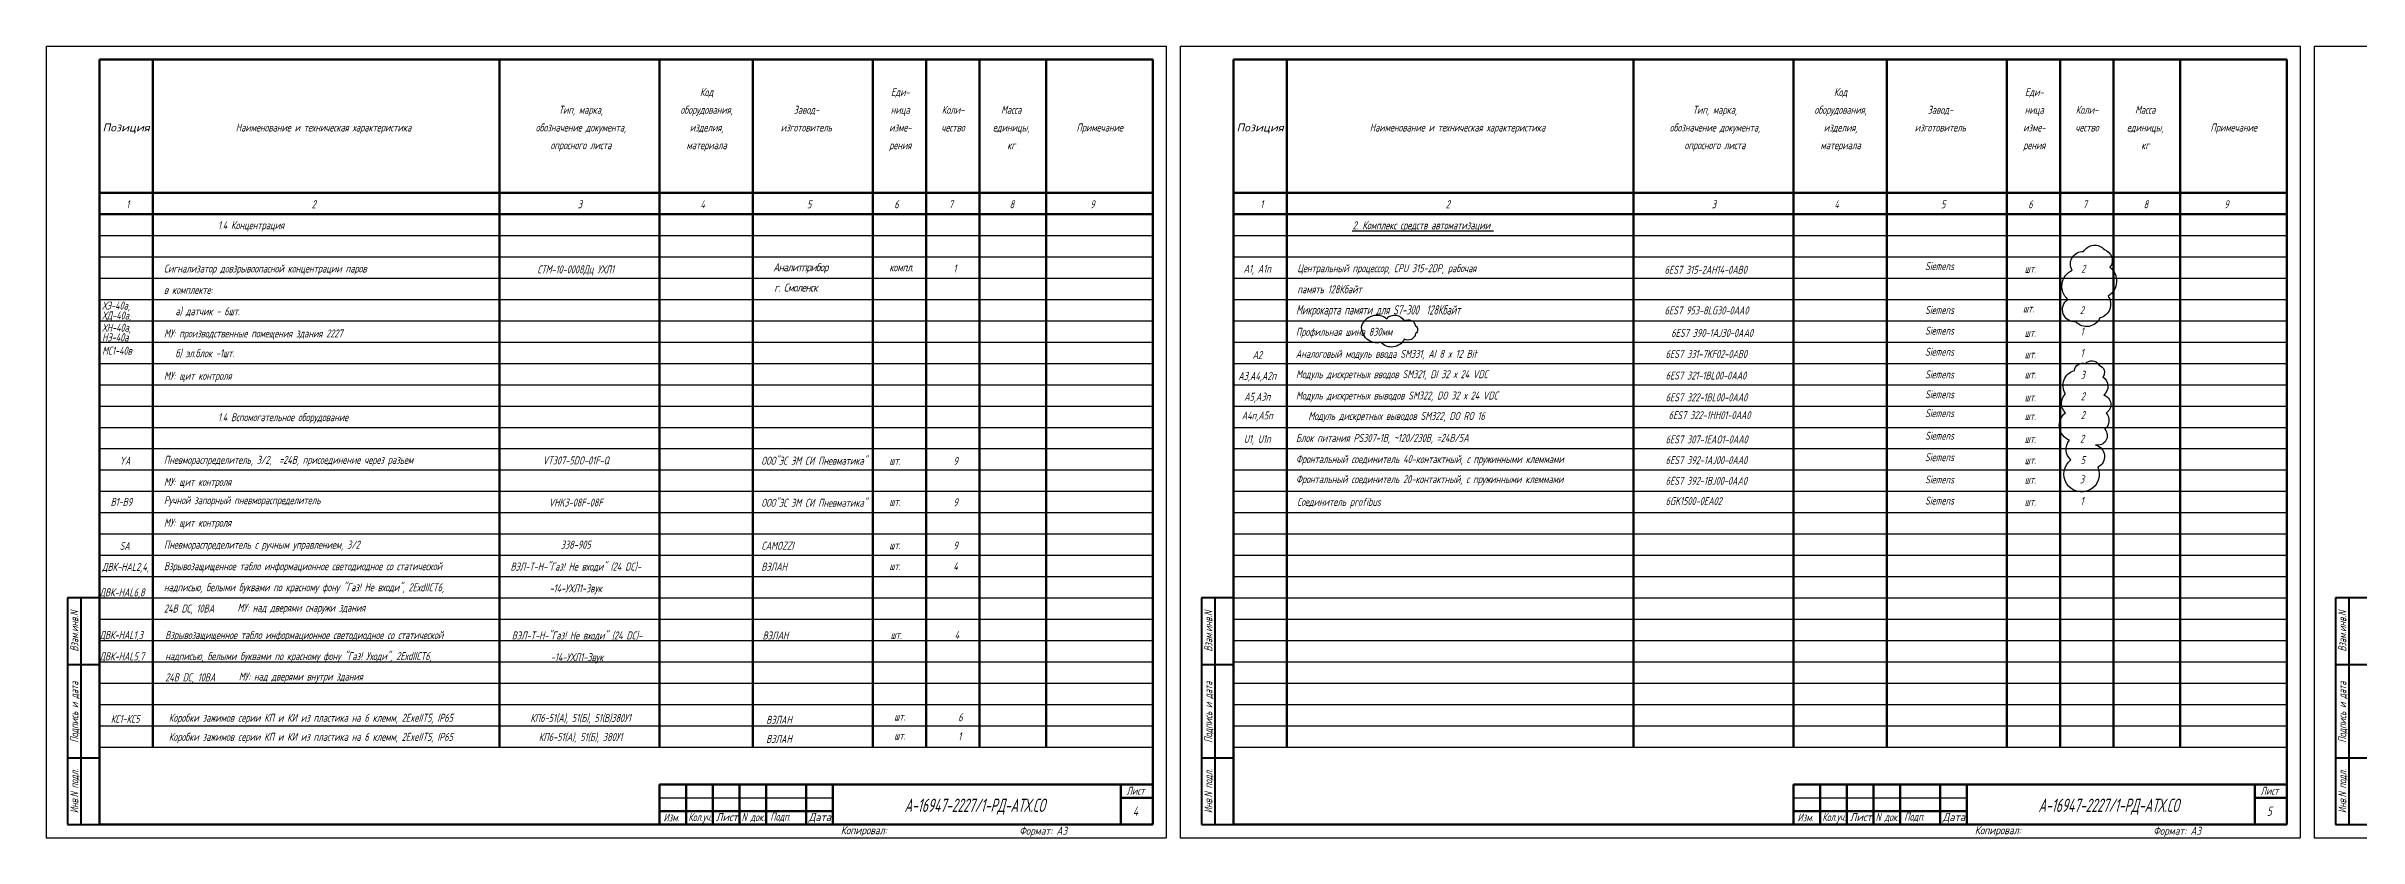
# Model space of a CAD drawing. Header units: millimetres. Extents: x -338 to 6826, y -8218 to 3153.
# Drawn here: x 3339 to 4206, y 2462 to 2759 of the extents above; entities that cross this region are included whole.
import ezdxf
from ezdxf.enums import TextEntityAlignment as Align

# ---------------------------------------------------------------- set-up
doc = ezdxf.new("R2010")
doc.units = ezdxf.units.MM
doc.layers.get('Defpoints').update_dxf_attribs({"color": 251})
for name, color, linetype, lineweight in [('Обводка', 6, 'Continuous', 25), ('Рамка тонкая', 5, 'Continuous', 25), ('Текст_КИП', 2, 'Continuous', 25)]:
    doc.layers.add(name, color=color, linetype=linetype, lineweight=lineweight)
doc.layers.add('Текст.', color=51, linetype='Continuous')
doc.styles.add('eskd.shx', font='eskd.shx', dxfattribs={"width": 0.8})
doc.styles.add('Simplex', font='simplex.shx', dxfattribs={"width": 0.7, "oblique": 15})

msp = doc.modelspace()

# ---------------------------------------------------------------- linework, layer by layer
at = {"lineweight": 60}
for p, q in [((3358.55, 2466.98), (3358.55, 2753.98)), ((3358.55, 2753.98), (3753.55, 2753.98)), ((3378.55, 2753.98), (3378.55, 2495.98)), ((3508.55, 2753.98), (3508.55, 2495.98)), ((3568.55, 2753.98), (3568.55, 2495.98)), ((3603.55, 2753.98), (3603.55, 2495.98)), ((3648.55, 2753.98), (3648.55, 2495.98)), ((3668.55, 2753.98), (3668.55, 2495.98)), ((3688.55, 2753.98), (3688.55, 2495.98)), ((3713.55, 2753.98), (3713.55, 2495.98)), ((3753.55, 2753.98), (3753.55, 2466.98)), ((3783.77, 2466.98), (3783.77, 2753.98)), ((3783.77, 2753.98), (4178.77, 2753.98)), ((3803.77, 2753.98), (3803.77, 2495.98)), ((3933.77, 2753.98), (3933.77, 2495.98)), ((3993.77, 2753.98), (3993.77, 2495.98)), ((4028.77, 2753.98), (4028.77, 2495.98)), ((4073.77, 2753.98), (4073.77, 2495.98)), ((4093.77, 2753.98), (4093.77, 2495.98)), ((4113.77, 2753.98), (4113.77, 2495.98)), ((4138.77, 2753.98), (4138.77, 2495.98)), ((4178.77, 2753.98), (4178.77, 2466.98)), ((3358.55, 2703.98), (3753.55, 2703.98)), ((3783.77, 2703.98), (4178.77, 2703.98)), ((3358.55, 2695.98), (3753.55, 2695.98)), ((3783.77, 2695.98), (4178.77, 2695.98)), ((3753.55, 2466.98), (3358.55, 2466.98)), ((4178.77, 2466.98), (3783.77, 2466.98))]:
    msp.add_line(p, q, dxfattribs=at)
at = {"color": 7, "lineweight": 40}
for p, q in [((3346.56, 2551.98), (3346.56, 2466.98)), ((3358.56, 2551.98), (3346.56, 2551.98)), ((3351.56, 2551.98), (3351.56, 2466.98)), ((3771.78, 2551.98), (3771.78, 2466.98)), ((3783.78, 2551.98), (3771.78, 2551.98)), ((3776.78, 2551.98), (3776.78, 2466.98)), ((4197, 2551.98), (4197, 2466.98)), ((4209, 2551.98), (4197, 2551.98)), ((4202, 2551.98), (4202, 2466.98)), ((3346.56, 2526.98), (3358.56, 2526.98)), ((3771.78, 2526.98), (3783.78, 2526.98)), ((4197, 2526.98), (4209, 2526.98)), ((3346.56, 2491.98), (3358.56, 2491.98)), ((3771.78, 2491.98), (3783.78, 2491.98)), ((4197, 2491.98), (4209, 2491.98)), ((3346.56, 2466.98), (3358.56, 2466.98)), ((3771.78, 2466.98), (3783.78, 2466.98)), ((4197, 2466.98), (4209, 2466.98))]:
    msp.add_line(p, q, dxfattribs=at)
at = {"lineweight": 50}
for p, q in [((3753.55, 2481.98), (3568.55, 2481.98)), ((3568.55, 2481.98), (3568.55, 2466.98)), ((3578.55, 2466.98), (3578.55, 2481.98)), ((3588.55, 2466.98), (3588.55, 2481.98)), ((3598.55, 2466.98), (3598.55, 2481.98)), ((3608.55, 2466.98), (3608.55, 2481.98)), ((3623.55, 2466.98), (3623.55, 2481.98)), ((3633.55, 2466.98), (3633.55, 2481.98)), ((3741.55, 2466.98), (3741.55, 2481.98)), ((4178.77, 2481.98), (3993.77, 2481.98)), ((3993.77, 2481.98), (3993.77, 2466.98)), ((4003.77, 2466.98), (4003.77, 2481.98)), ((4013.77, 2466.98), (4013.77, 2481.98)), ((4023.77, 2466.98), (4023.77, 2481.98)), ((4033.77, 2466.98), (4033.77, 2481.98)), ((4048.77, 2466.98), (4048.77, 2481.98)), ((4058.77, 2466.98), (4058.77, 2481.98)), ((4166.77, 2466.98), (4166.77, 2481.98)), ((3568.55, 2471.98), (3633.55, 2471.98)), ((3741.55, 2476.98), (3753.55, 2476.98)), ((3993.77, 2471.98), (4058.77, 2471.98)), ((4166.77, 2476.98), (4178.77, 2476.98))]:
    msp.add_line(p, q, dxfattribs=at)
at = {"lineweight": -3}
for p, q in [((3568.55, 2476.98), (3633.55, 2476.98)), ((3993.77, 2476.98), (4058.77, 2476.98))]:
    msp.add_line(p, q, dxfattribs=at)
at = {"layer": 'Defpoints', "color": 1}
for points in [[(4098.27, 2674.9, -0.598647), (4102.51, 2681.96, -0.520567), (4110.28, 2682.67, -0.520567), (4112.4, 2676.08, -0.520567), (4111.69, 2665.26, -0.520567), (4108.63, 2657.02, -0.539338), (4099.65, 2655.58, -0.780972), (4096.63, 2663.98, -0.552678)], [(4099.15, 2637.3, -0.520567), (4103.08, 2639.86, -0.520567), (4108.37, 2639.26, -0.520567), (4109.73, 2634.88, -0.520567), (4110.03, 2628.08, -0.651972), (4110.94, 2621.36, -0.426062), (4110.49, 2615.25, -0.717968), (4107.01, 2609.35, -0.688849), (4107.87, 2601.02, -2.057699), (4097.77, 2603.76, -0.411649), (4097.2, 2611.14, -0.588185), (4095.75, 2621.45, -0.423871), (4095.75, 2628.58, -0.520567)]]:
    msp.add_lwpolyline(points, format="xyb", close=True, dxfattribs=at)
at = {"layer": 'Defpoints', "color": 1, "lineweight": 30}
msp.add_lwpolyline([(3831.82, 2654.09, -0.520567), (3841.18, 2656.75, -0.520567), (3847.78, 2655.92, -0.520567), (3852.01, 2654.09, -0.520567), (3852.01, 2651.15, -0.520567), (3847.78, 2649.04, -0.520567), (3838.98, 2647.85, -0.520567)], format="xyb", close=True, dxfattribs=at)
at = {"layer": 'Обводка', "color": 155}
for p, q in [((3358.55, 2687.98), (3753.55, 2687.98)), ((3358.55, 2679.98), (3753.55, 2679.98)), ((3783.77, 2687.98), (4178.77, 2687.98)), ((3783.77, 2679.98), (4178.77, 2679.98)), ((3358.55, 2671.98), (3753.55, 2671.98)), ((3783.77, 2671.98), (4178.77, 2671.98)), ((3358.55, 2663.98), (3753.55, 2663.98)), ((3783.77, 2663.98), (4178.77, 2663.98)), ((3358.55, 2655.98), (3753.55, 2655.98)), ((3783.77, 2655.98), (4178.77, 2655.98)), ((3358.55, 2647.98), (3753.55, 2647.98)), ((3783.77, 2647.98), (4178.77, 2647.98)), ((3358.55, 2639.98), (3753.55, 2639.98)), ((3783.77, 2639.98), (4178.77, 2639.98)), ((3358.55, 2631.98), (3753.55, 2631.98)), ((3783.77, 2631.98), (4178.77, 2631.98)), ((3358.55, 2623.98), (3753.55, 2623.98)), ((3783.77, 2623.98), (4178.77, 2623.98)), ((3358.55, 2615.98), (3753.55, 2615.98)), ((3783.77, 2615.98), (4178.77, 2615.98)), ((3358.55, 2607.98), (3753.55, 2607.98)), ((3783.77, 2607.98), (4178.77, 2607.98)), ((3358.55, 2599.98), (3753.55, 2599.98)), ((3783.77, 2599.98), (4178.77, 2599.98)), ((3358.55, 2591.98), (3753.55, 2591.98)), ((3783.77, 2591.98), (4178.77, 2591.98)), ((3358.55, 2583.98), (3753.55, 2583.98)), ((3358.55, 2575.98), (3753.55, 2575.98)), ((3783.77, 2583.98), (4178.77, 2583.98)), ((3783.77, 2575.98), (4178.77, 2575.98)), ((3358.55, 2567.98), (3753.55, 2567.98)), ((3783.77, 2567.98), (4178.77, 2567.98)), ((3358.55, 2559.98), (3753.55, 2559.98)), ((3783.77, 2559.98), (4178.77, 2559.98)), ((3358.55, 2551.98), (3753.55, 2551.98)), ((3783.77, 2551.98), (4178.77, 2551.98)), ((3358.55, 2543.98), (3753.55, 2543.98)), ((3783.77, 2543.98), (4178.77, 2543.98)), ((3358.55, 2535.98), (3753.55, 2535.98)), ((3783.77, 2535.98), (4178.77, 2535.98)), ((3358.55, 2527.98), (3753.55, 2527.98)), ((3783.77, 2527.98), (4178.77, 2527.98)), ((3358.55, 2519.98), (3753.55, 2519.98)), ((3783.77, 2519.98), (4178.77, 2519.98)), ((3358.55, 2511.98), (3753.55, 2511.98)), ((3783.77, 2511.98), (4178.77, 2511.98)), ((3358.55, 2503.98), (3753.55, 2503.98)), ((3783.77, 2503.98), (4178.77, 2503.98)), ((3358.55, 2495.98), (3753.55, 2495.98)), ((3358.55, 2495.98), (3753.55, 2495.98)), ((3783.77, 2495.98), (4178.77, 2495.98)), ((3783.77, 2495.98), (4178.77, 2495.98))]:
    msp.add_line(p, q, dxfattribs=at)
at = {"layer": 'Рамка тонкая'}
for p, q in [((3338.55, 2758.98), (3758.55, 2758.98)), ((3338.55, 2758.98), (3338.55, 2462.01)), ((3758.55, 2758.98), (3758.55, 2461.98)), ((3763.77, 2758.98), (4183.77, 2758.98)), ((3763.77, 2758.98), (3763.77, 2462.01)), ((4183.77, 2758.98), (4183.77, 2461.98)), ((4188.99, 2758.98), (4608.99, 2758.98)), ((4188.99, 2758.98), (4188.99, 2462.01)), ((3338.55, 2462.01), (3758.55, 2461.98)), ((3763.77, 2462.01), (4183.77, 2461.98)), ((4188.99, 2462.01), (4608.99, 2461.98))]:
    msp.add_line(p, q, dxfattribs=at)

# ---------------------------------------------------------------- texts
at = {"color": 2, "style": 'Simplex', "oblique": 15, "width": 0.7}
for s, p in [('Взам.инв.N', (3350.56, 2539.48)), ('Взам.инв.N', (3775.78, 2539.48)), ('Взам.инв.N', (4201, 2539.48)), ('Подпись и дата', (3350.56, 2509.12)), ('Подпись и дата', (3775.78, 2509.12)), ('Подпись и дата', (4201, 2509.12)), ('Инв.N подл.', (3350.56, 2479.48)), ('Инв.N подл.', (3775.78, 2479.48)), ('Инв.N подл.', (4201, 2479.48))]:
    msp.add_text(s, height=3, rotation=90, dxfattribs=at).set_placement(p, align=Align.CENTER)
at = {"layer": 'Текст.', "style": 'Simplex', "oblique": 15, "width": 0.6}
msp.add_text('6ES7 390-1AJ30-0AA0', height=3, dxfattribs=at).set_placement((3978.51, 2649.91), align=Align.RIGHT)
at = {"layer": 'Текст_КИП', "style": 'Simplex', "oblique": 15, "width": 0.6}
for s, p in [('Код', (3586.15, 2740.28)), ('Еди-', (3658.77, 2740.28)), ('Код', (4011.37, 2740.28)), ('Еди-', (4083.99, 2740.28)), ('Тип, марка,', (3539.02, 2733.63)), ('оборудования,', (3586.15, 2733.63)), ('Завод-', (3623.55, 2733.63)), ('ница', (3658.77, 2733.63)), ('Коли-', (3678.55, 2733.63)), ('Масса', (3700.38, 2733.63)), ('Тип, марка,', (3964.24, 2733.63)), ('оборудования,', (4011.37, 2733.63)), ('Завод-', (4048.77, 2733.63)), ('ница', (4083.99, 2733.63)), ('Коли-', (4103.77, 2733.63)), ('Масса', (4125.6, 2733.63)), ('Наименование и техническая характеристика', (3442.5, 2726.98)), ('обозначение документа,', (3539.02, 2726.98)), ('изделия,', (3586.15, 2726.98)), ('изготовитель', (3623.55, 2726.98)), ('изме-', (3658.77, 2726.98)), ('чество', (3678.55, 2726.98)), ('единицы,', (3700.38, 2726.98)), ('Примечание', (3733.55, 2726.98)), ('Наименование и техническая характеристика', (3867.71, 2726.98)), ('обозначение документа,', (3964.24, 2726.98)), ('изделия,', (4011.37, 2726.98)), ('изготовитель', (4048.77, 2726.98)), ('изме-', (4083.99, 2726.98)), ('чество', (4103.77, 2726.98)), ('единицы,', (4125.6, 2726.98)), ('Примечание', (4158.77, 2726.98)), ('опросного листа', (3539.02, 2720.33)), ('материала', (3586.15, 2720.33)), ('рения', (3658.77, 2720.33)), ('кг', (3700.38, 2720.33)), ('опросного листа', (3964.24, 2720.33)), ('материала', (4011.37, 2720.33)), ('рения', (4083.99, 2720.33)), ('кг', (4125.6, 2720.33))]:
    msp.add_text(s, height=3, dxfattribs=at).set_placement(p, align=Align.CENTER)
at = {"layer": 'Текст_КИП', "style": 'Simplex', "oblique": 15}
for s, width, p, p2 in [('Позиция', 0.960052, (3359.64, 2726.98), (3377.33, 2726.98)), ('Позиция', 0.960052, (3784.86, 2726.98), (3802.55, 2726.98)), ('Кол.уч.', 0.603486, (3579.32, 2468.25), (3588.03, 2468.25)), ('Лист', 0.686041, (3589.62, 2468.25), (3597.85, 2468.25)), ('N док.', 0.628372, (3599.27, 2468.25), (3607.98, 2468.25)), ('Дата', 0.652619, (3624.45, 2468.25), (3632.84, 2468.25)), ('Кол.уч.', 0.603486, (4004.54, 2468.25), (4013.25, 2468.25)), ('Лист', 0.686041, (4014.83, 2468.25), (4023.07, 2468.25)), ('N док.', 0.628372, (4024.49, 2468.25), (4033.2, 2468.25)), ('Дата', 0.652619, (4049.66, 2468.25), (4058.05, 2468.25))]:
    msp.add_text(s, height=3, dxfattribs=dict(at, width=width)).set_placement(p, p2, align=Align.FIT)
at = {"layer": 'Текст_КИП', "style": 'Simplex', "oblique": 15, "width": 0.6}
for s, height, p in [('1', 3, (3368.53, 2698.18)), ('2', 3, (3438.09, 2698.18)), ('3', 3, (3537.86, 2698.18)), ('4', 3, (3583.82, 2698.18)), ('5', 3, (3623.79, 2698.18)), ('6', 3, (3656.53, 2698.18)), ('7', 3, (3676.98, 2698.18)), ('8', 3, (3699.78, 2698.18)), ('9', 3, (3729.99, 2698.18)), ('1', 3, (3793.75, 2698.18)), ('2', 3, (3863.31, 2698.18)), ('3', 3, (3963.08, 2698.18)), ('4', 3, (4009.04, 2698.18)), ('5', 3, (4049.01, 2698.18)), ('6', 3, (4081.74, 2698.18)), ('7', 3, (4102.2, 2698.18)), ('8', 3, (4125, 2698.18)), ('9', 3, (4155.21, 2698.18)), ('Подп.', 3, (3610.04, 2468.41)), ('А-16947-2227/1-РД-АТХ.СО', 5, (3660.33, 2471.67)), ('Подп.', 3, (4035.26, 2468.41)), ('А-16947-2227/1-РД-АТХ.СО', 5, (4085.54, 2471.67)), ('Изм.', 3, (3569.98, 2468.09)), ('Изм.', 3, (3995.2, 2468.09))]:
    msp.add_text(s, height=height, dxfattribs=at).set_placement(p)
at = {"layer": 'Текст_КИП', "lineweight": -3, "style": 'Simplex', "oblique": 15}
for s, height, width, p in [('1.4 Концентрация', 3, 0.6, (3402.9, 2690.32)), ('%%U2. Комплекс средств автоматизации ', 3, 0.6, (3828.41, 2690.28)), ('1.4 Вспомогательное оборудование', 3, 0.6, (3402.9, 2618.28)), ('Лист', 3, 0.7, (3743.63, 2478.1)), ('Лист', 3, 0.7, (4168.85, 2478.1)), ('4', 3.5, 0.7, (3745.99, 2470.21)), ('5', 3.5, 0.7, (4171.21, 2470.21))]:
    msp.add_text(s, height=height, dxfattribs=dict(at, width=width)).set_placement(p)
at = {"layer": 'Текст_КИП', "color": 3, "lineweight": -3, "style": 'Simplex', "oblique": 15}
for s, width, p in [('Сигнализатор довзрывоопасной концентрации паров', 0.6, (3382.68, 2674.06)), ('компл.', 0.6, (3654.68, 2674.52)), ('1', 0.6, (3678.68, 2674.09)), ('ХЭ-40а,', 0.7, (3359.49, 2660.17)), ('в комплекте:', 0.6, (3382.68, 2666.06)), ('ХД-40а,', 0.7, (3359.49, 2656.46)), ('ХН-40а,', 0.7, (3359.49, 2651.88)), ('   а) датчик - 6шт.', 0.6, (3382.68, 2658.03)), ('МС1-40в', 0.7, (3359.49, 2643.24)), ('НЭ-40а', 0.7, (3359.49, 2648.25)), ('МУ: производственные помещения здания 2227', 0.7, (3382.68, 2649.71)), ('   б) эл.блок -1шт.', 0.6, (3382.68, 2642.27)), ('МУ: щит контроля', 0.6, (3382.68, 2633.82)), ('YА', 0.7, (3366.07, 2601.96)), ('Пневмораспределитель, 3/2,  =24В, присоединение через разьем', 0.6, (3382.68, 2602.28)), ('шт.   ', 0.6, (3654.68, 2601.99)), ('9', 0.6, (3678.68, 2601.84)), ('МУ: щит контроля', 0.7, (3382.68, 2594.01)), ('В1-В9', 0.7, (3362.68, 2586.5)), ('МУ: щит контроля', 0.7, (3382.68, 2578.72)), ('SА', 0.7, (3366.07, 2569.98)), ('Пневмораспределитель с ручным управлением, 3/2', 0.6, (3382.68, 2570.44)), ('CAMOZZI', 0.65, (3606.68, 2570.06)), ('шт.   ', 0.6, (3654.68, 2570.27)), ('9', 0.6, (3678.68, 2570.12)), ('ДВК-HAL2,4,', 0.6, (3359.49, 2562.12)), ('надписью, белыми буквами по красному фону "Газ! Не входи", 2ЕхdIICT6,', 0.6, (3382.68, 2554.47)), ('Взрывозащищенное табло информационное светодиодное со статической ', 0.6, (3382.68, 2562.37)), ('ВЭЛАН', 0.65, (3606.68, 2562.2)), ('шт.   ', 0.6, (3654.68, 2562.41)), ('4', 0.6, (3678.68, 2562.37)), ('ДВК-HAL6,8', 0.6, (3358.54, 2552.55)), ('24В DС, 10ВА', 0.6, (3382.68, 2546.49)), ('МУ: над дверями снаружи здания', 0.7, (3410.24, 2546.81)), ('ДВК-HAL1,3', 0.6, (3358.53, 2536.55)), ('надписью, белыми буквами по красному фону "Газ! Уходи", 2ЕхdIICT6,', 0.6, (3383.15, 2528.64)), ('Взрывозащищенное табло информационное светодиодное со статической ', 0.6, (3383.15, 2536.55)), ('ВЭЛАН', 0.65, (3607.15, 2536.38)), ('шт.   ', 0.6, (3655.15, 2536.58)), ('4', 0.6, (3679.15, 2536.54)), ('ДВК-HAL5,7', 0.6, (3358.53, 2528.55)), ('24В DС, 10ВА', 0.6, (3383.15, 2520.67)), ('МУ: над дверями внутри здания', 0.7, (3410.72, 2520.98)), ('КС1-КС5', 0.6, (3362.76, 2505.07)), ('ВЭЛАН', 0.65, (3608.5, 2504.74)), ('ВЭЛАН', 0.65, (3608.5, 2497.58))]:
    msp.add_text(s, height=3, dxfattribs=dict(at, width=width)).set_placement(p)
for s, width, p in [('СТМ-10-0008Дц УХЛ1', 0.7, (3537.08, 2673.74)), ('VT307-5DO-01F-Q', 0.6, (3537.08, 2602.07)), ('338-905', 0.6, (3537.08, 2570.46)), ('ВЭЛ-Т-Н-"Газ! Не входи" (24 DC)-', 0.6, (3537.08, 2562.23)), ('-14-УХЛ1-Звук', 0.6, (3537.08, 2554.08)), ('ВЭЛ-Т-Н-"Газ! Не входи" (24 DC)-', 0.6, (3537.56, 2536.4)), ('-14-УХЛ1-Звук', 0.6, (3537.56, 2528.25))]:
    msp.add_text(s, height=3, dxfattribs=dict(at, width=width)).set_placement(p, align=Align.CENTER)
at = {"layer": 'Текст_КИП', "color": 3, "style": 'Simplex', "oblique": 15, "width": 0.6}
for s, p in [('А1, А1п', (3792.62, 2673.96)), ('Siеmens', (4048.49, 2674.98)), ('Siеmens', (4048.49, 2658.52)), ('Siеmens', (4048.49, 2650.75)), ('2', (4101.83, 2658.45)), ('1', (4101.91, 2650.45)), ('Siеmens', (4048.49, 2642.84)), ('1', (4101.91, 2642.37)), ('А3,А4,А2п', (3792.62, 2633.77)), ('А2', (3792.62, 2641.61)), ('Siеmens', (4048.49, 2634.35)), ('3', (4102.21, 2634.21)), ('А5,А3п', (3792.62, 2625.96)), ('Siеmens', (4048.49, 2626.87)), ('2', (4102.21, 2626.14)), ('А4п,А5п', (3792.62, 2618.93)), ('Модуль дискретных выводов SM322, DO RO 16  ', (3846.3, 2618.75)), ('6ES7 322-1НН01-0АА0  ', (3963.66, 2619.05)), ('Siеmens', (4048.49, 2619.8)), ('2', (4102.21, 2619.08)), ('U1, U1п', (3792.62, 2610.12)), ('Siеmens', (4048.49, 2611.33)), ('2', (4101.91, 2610.2)), ('Siеmens', (4048.49, 2603.27)), ('5', (4102.21, 2602.18)), ('Siеmens', (4048.49, 2594.91)), ('3', (4101.91, 2594.99)), ('VHK3-08F-08F', (3537.08, 2586.26)), ('Siеmens', (4048.49, 2586.99)), ('1', (4101.91, 2586.86)), ('КП6-51(А), 51(Б), 51(В)380У1', (3538.9, 2505.45)), ('КП6-51(А), 51(Б), 380У1', (3538.9, 2498.29))]:
    msp.add_text(s, height=3, dxfattribs=at).set_placement(p, align=Align.CENTER)
at = {"layer": 'Текст_КИП', "color": 3, "oblique": 15}
for s, height, style, width, p in [('Центральный процессор, CPU 315-2DP, рабочая', 3, 'Simplex', 0.6, (3807.67, 2674.18)), ('6ES7 315-2AН14-0AB0', 3, 'Simplex', 0.6, (3945.38, 2673.6)), ('шт.   ', 3, 'Simplex', 0.6, (4080.41, 2673.94)), ('2', 3, 'Simplex', 0.6, (4101.56, 2673.97)), ('память 128Кбайт', 3, 'Simplex', 0.6, (3807.67, 2666.28)), ('Микрокарта памяти для S7-300  128Кбайт', 3.5, 'eskd.shx', 0.8, (3807.16, 2658.31)), ('6ES7 953-8LG30-0AA0', 3, 'Simplex', 0.6, (3945.38, 2658.36)), ('шт.', 3, 'Simplex', 0.6, (4079.76, 2659.09)), ('Аналоговый модуль ввода SM331, AI 8 x 12 Bit', 3, 'Simplex', 0.6, (3807.08, 2642.05)), ('Профильная шина 830мм', 3, 'Simplex', 0.6, (3807.16, 2650.31)), ('6ES7 331-7KF02-0АВ0', 3, 'Simplex', 0.6, (3945.76, 2641.99)), ('шт.', 3, 'Simplex', 0.6, (4080.41, 2649.91)), ('Модуль дискретных вводов SM321, DI 32 х 24 VDC', 3, 'Simplex', 0.6, (3807.16, 2634.42)), ('6ES7 321-1BL00-0АА0', 3, 'Simplex', 0.6, (3945.76, 2633.92)), ('шт.', 3, 'Simplex', 0.6, (4080.41, 2641.86)), ('шт.', 3, 'Simplex', 0.6, (4080.41, 2634.34)), ('Модуль дискретных выводов SM322, DO 32 х 24 VDC', 3, 'Simplex', 0.6, (3807.16, 2626.42)), ('6ES7 322-1BL00-0АА0', 3, 'Simplex', 0.6, (3945.76, 2625.74)), ('шт.', 3, 'Simplex', 0.6, (4080.41, 2625.75)), ('шт.', 3, 'Simplex', 0.6, (4080.41, 2618.69)), ('Блок питания PS307-1B, ~120/230В, =24В/5А', 3, 'Simplex', 0.6, (3807.16, 2610.49)), ('6ES7 307-1EAO1-0АA0', 3, 'Simplex', 0.6, (3945.76, 2609.95)), ('шт.', 3, 'Simplex', 0.6, (4080.41, 2610.12)), ('ООО"ЭС ЭМ СИ Пневматика"', 3, 'Simplex', 0.6, (3606.68, 2601.96)), ('Фронтальный соединитель 40-контактный, с пружинными клеммами  ', 3, 'Simplex', 0.6, (3807.16, 2602.58)), ('6ES7 392-1AJ00-0AA0', 3, 'Simplex', 0.6, (3945.76, 2602.16)), ('шт.', 3, 'Simplex', 0.6, (4080.41, 2602.16)), ('Фронтальный соединитель 20-контактный, с пружинными клеммами  ', 3, 'Simplex', 0.6, (3807.16, 2595.05)), ('6ES7 392-1BJ00-0AA0', 3, 'Simplex', 0.6, (3945.76, 2594.41)), ('шт.', 3, 'Simplex', 0.6, (4080.41, 2594.85)), ('Ручной запорный пневмораспределитель', 3, 'Simplex', 0.6, (3382.68, 2587.14)), ('ООО"ЭС ЭМ СИ Пневматика"', 3, 'Simplex', 0.6, (3606.68, 2586.17)), ('шт.   ', 3, 'Simplex', 0.6, (3654.68, 2586.6)), ('9', 3, 'Simplex', 0.6, (3678.68, 2586.35)), ('Соединитель profibus', 3, 'Simplex', 0.6, (3807.58, 2586.51)), ('6GK1500-0EA02', 3, 'Simplex', 0.6, (3945.76, 2586.8)), ('шт.', 3, 'Simplex', 0.6, (4080.41, 2586.6)), ('Коробки зажимов cерии КП и КИ из пластика на 6 клемм, 2ExeIIT5, IP65 ', 3, 'Simplex', 0.6, (3384.5, 2505.51)), ('шт.', 3, 'Simplex', 0.6, (3656.5, 2505.97)), ('6', 3, 'Simplex', 0.6, (3680.5, 2505.71)), ('Коробки зажимов cерии КП и КИ из пластика на 6 клемм, 2ExeIIT5, IP65 ', 3, 'Simplex', 0.6, (3384.5, 2498.35)), ('шт.', 3, 'Simplex', 0.6, (3656.5, 2498.81)), ('1', 3, 'Simplex', 0.6, (3680.5, 2498.54)), ('Копировал:', 3, 'Simplex', 0.8, (3636.48, 2463.3)), ('Формат: А3', 3, 'Simplex', 0.8, (3703.41, 2463.1)), ('Копировал:', 3, 'Simplex', 0.8, (4061.7, 2463.3)), ('Формат: А3', 3, 'Simplex', 0.8, (4128.63, 2463.1))]:
    msp.add_text(s, height=height, dxfattribs=dict(at, style=style, width=width)).set_placement(p)
at = {"layer": 'Текст_КИП', "color": 3, "lineweight": 25, "char_height": 3, "attachment_point": 1, "style": 'Simplex'}
for s, insert, width in [('{\\W0.8;\\T0.9;Аналитприбор}', (3611.14, 2677.54), 2.0608), ('{\\W0.8;\\T0.9;г. Смоленск}', (3611.55, 2669.92), 33.7597)]:
    msp.add_mtext(s, dxfattribs=dict(at, insert=insert, width=width))

doc.saveas('drawing.dxf')
